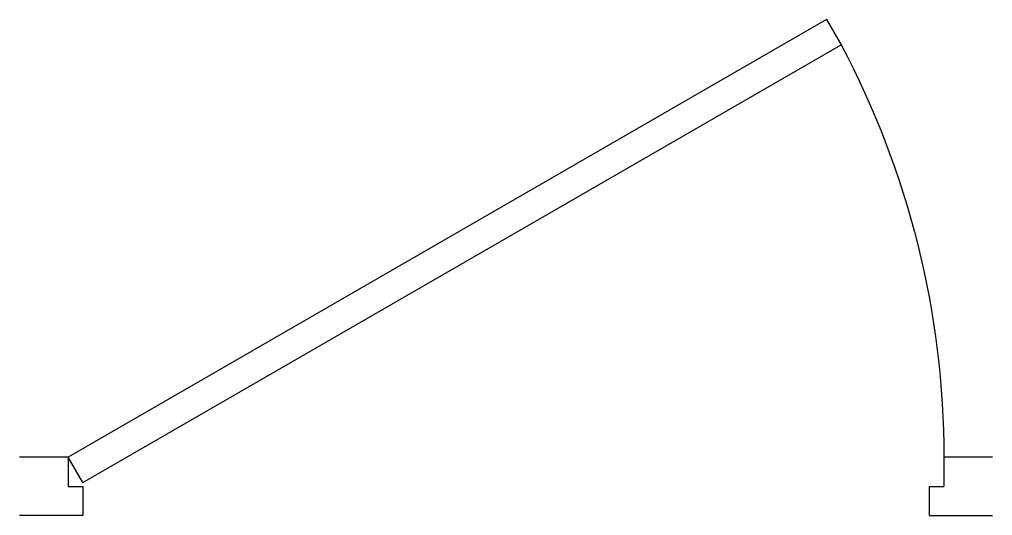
# Model space of a CAD drawing. Extents: x -0.5 to 0.5, y -0.03 to 0.48.
import ezdxf

# ---------------------------------------------------------------- set-up
doc = ezdxf.new("R2010")
doc.units = 0
doc.header["$MEASUREMENT"] = 0
doc.layers.get('0').update_dxf_attribs({"linetype": 'CONTINUOUS'})

msp = doc.modelspace()

# ---------------------------------------------------------------- linework, layer by layer
for p, q in [((0.32942, 0.48), (-0.45, 0.03)), ((0.32942, 0.48), (0.34442, 0.45402)), ((-0.435, 0.00402), (0.34442, 0.45402)), ((-0.45, 0.03), (-0.5, 0.03)), ((-0.435, 0.00402), (-0.45, 0.03)), ((-0.45, 0.03), (-0.45, 0)), ((0.45, 0.03), (0.45, 0)), ((0.5, 0.03), (0.45, 0.03)), ((-0.45, 0), (-0.435, 0)), ((-0.435, 0), (-0.435, -0.03)), ((0.435, 0), (0.45, 0)), ((0.435, 0), (0.435, -0.03)), ((-0.435, -0.03), (-0.5, -0.03)), ((0.435, -0.03), (0.5, -0.03))]:
    msp.add_line(p, q)
msp.add_lwpolyline([(0.34442, 0.45402, -0.121959), (0.45, 0.03)], format="xyb")

doc.saveas('drawing.dxf')
